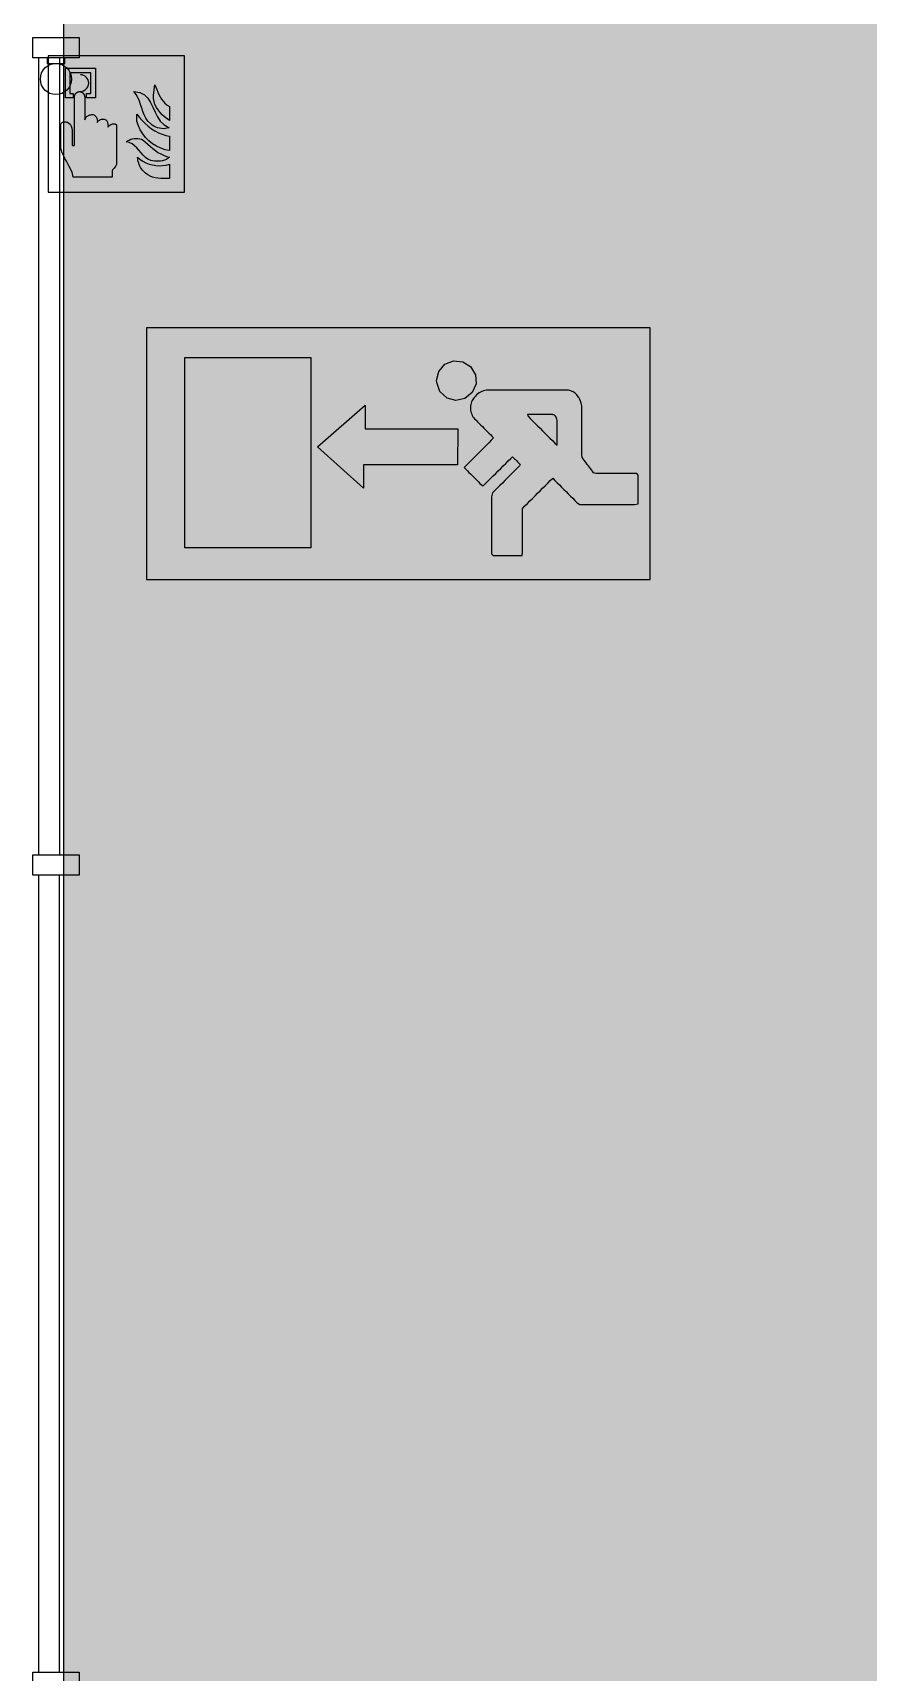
# Model space of a CAD drawing. Header units: metres. Extents: x 19 to 194, y 62 to 154.
# Drawn here: x 29.12 to 35.26, y 70.8 to 82.84 of the extents above; entities that cross this region are included whole.
import ezdxf

# ---------------------------------------------------------------- set-up
doc = ezdxf.new("R2010")
doc.units = ezdxf.units.M
doc.header["$MEASUREMENT"] = 0
doc.layers.add('ALL', color=7, linetype='Continuous')
doc.layers.add('ALL4', color=7, linetype='Continuous')

msp = doc.modelspace()

# ---------------------------------------------------------------- hatches: boundary and pattern name
at = {"layer": 'ALL4', "lineweight": 0, "true_color": 0xe6e6e6, "transparency": 33554687}
h = msp.add_hatch(color=254, dxfattribs=at)
h.dxf.hatch_style = 1
h.paths.add_polyline_path([(181.2945, 128.8704), (187.0549, 128.8704), (187.0549, 139.3912), (29.3495, 139.4008), (29.3495, 127.8507), (32.7796, 127.8507), (32.7295, 82.9907), (29.3495, 82.9907), (29.3495, 69.8204), (187.0545, 69.8204), (187.0545, 83.1151), (181.2945, 83.1151)])

# ---------------------------------------------------------------- linework, layer by layer
at = {"layer": 'ALL', "color": 18, "lineweight": 25, "true_color": 0x000000}
for points in [[(29.465, 82.8003), (29.465, 82.6503), (29.125, 82.6503), (29.125, 82.8003)], [(29.36, 82.6503), (29.23, 82.6503), (29.23, 82.6103), (29.36, 82.6103)], [(29.465, 76.8003), (29.465, 76.6503), (29.125, 76.6503), (29.125, 76.8003)], [(29.1249, 70.8003), (29.4649, 70.8003), (29.4649, 70.6503), (29.1249, 70.6503)]]:
    msp.add_lwpolyline(points, close=True, dxfattribs=at)
for points in [[(29.17, 76.8003), (29.17, 82.6503)], [(29.32, 82.6503), (29.32, 76.8003)], [(29.1699, 70.8003), (29.1699, 76.6503)], [(29.3199, 76.6503), (29.3199, 70.8003)]]:
    msp.add_lwpolyline(points, dxfattribs=at)
at = {"layer": 'ALL', "color": 1, "lineweight": 25}
msp.add_lwpolyline([(29.7389, 82.6655), (29.2389, 82.6655), (29.2389, 81.6655), (30.2389, 81.6655)], dxfattribs=at)
for points in [[(29.2389, 81.6655), (30.2389, 81.6655), (30.2389, 82.6655), (29.2389, 82.6655)], [(29.4215, 82.3566), (29.3648, 82.3566), (29.3648, 82.5762), (29.5844, 82.5762), (29.5844, 82.3566), (29.5202, 82.3566), (29.5202, 82.3897), (29.5513, 82.3897), (29.5513, 82.5424), (29.3979, 82.5424), (29.3979, 82.3897), (29.4215, 82.3897), (29.4215, 82.3566)], [(30.111, 82.2033), (30.0933, 82.2179), (30.0757, 82.2335), (30.0596, 82.2506), (30.045, 82.2688), (30.0326, 82.288), (30.0222, 82.3087), (30.0154, 82.3305), (30.0118, 82.3534), (30.0118, 82.3773), (30.0222, 82.4536), (30.0289, 82.4365), (30.0362, 82.4188), (30.0435, 82.4006), (30.0518, 82.383), (30.0611, 82.3653), (30.071, 82.3482), (30.0829, 82.3326), (30.0959, 82.3181), (30.1115, 82.3051), (30.1291, 82.2942), (30.1291, 82.1904), (30.111, 82.2033)], [(29.3298, 82.164), (29.3334, 82.1702), (29.3381, 82.1749), (29.3433, 82.1785), (29.3485, 82.1801), (29.3547, 82.1816), (29.361, 82.1816), (29.3677, 82.1811), (29.3734, 82.1801), (29.3796, 82.179), (29.3989, 82.165), (29.4077, 82.1505), (29.4124, 82.1349), (29.4134, 82.1188), (29.415, 82.011), (29.417, 82.0081), (29.4279, 82.0081), (29.4305, 82.011), (29.4305, 82.3616), (29.4306, 82.3637), (29.4307, 82.3658), (29.431, 82.3679), (29.4313, 82.37), (29.4317, 82.3721), (29.4323, 82.3741), (29.4329, 82.3761), (29.4336, 82.378), (29.4344, 82.38), (29.4353, 82.3818), (29.4363, 82.3837), (29.4373, 82.3854), (29.4385, 82.3871), (29.4397, 82.3888), (29.441, 82.3903), (29.4423, 82.3918), (29.4437, 82.3932), (29.4452, 82.3946), (29.4468, 82.3958), (29.4484, 82.397), (29.45, 82.3981), (29.4517, 82.399), (29.4535, 82.3999), (29.4553, 82.4007), (29.4571, 82.4014), (29.4589, 82.402), (29.4608, 82.4024), (29.4627, 82.4028), (29.4646, 82.4031), (29.4665, 82.4032), (29.4684, 82.4033), (29.4703, 82.4032), (29.4723, 82.4031), (29.4742, 82.4028), (29.4761, 82.4024), (29.4779, 82.402), (29.4798, 82.4014), (29.4816, 82.4007), (29.4834, 82.3999), (29.4851, 82.399), (29.4868, 82.3981), (29.4885, 82.397), (29.4901, 82.3958), (29.4916, 82.3946), (29.4931, 82.3932), (29.4945, 82.3918), (29.4959, 82.3903), (29.4972, 82.3888), (29.4984, 82.3871), (29.4995, 82.3854), (29.5006, 82.3837), (29.5016, 82.3818), (29.5025, 82.38), (29.5033, 82.378), (29.504, 82.3761), (29.5046, 82.3741), (29.5051, 82.3721), (29.5056, 82.37), (29.5059, 82.3679), (29.5061, 82.3658), (29.5063, 82.3637), (29.5063, 82.3616), (29.5063, 82.3613), (29.5063, 82.1974), (29.5146, 82.2133), (29.5198, 82.218), (29.5255, 82.2221), (29.538, 82.2294), (29.5448, 82.232), (29.5515, 82.2336), (29.5583, 82.2346), (29.5655, 82.2346), (29.5723, 82.233), (29.578, 82.2304), (29.5827, 82.2268), (29.5863, 82.2226), (29.5899, 82.218), (29.593, 82.2128), (29.5951, 82.2076), (29.5967, 82.2024), (29.5982, 82.1967), (29.5993, 82.1905), (29.5983, 82.1778), (29.605, 82.1889), (29.6107, 82.1925), (29.6169, 82.1962), (29.6232, 82.1988), (29.6299, 82.2008), (29.6367, 82.2019), (29.6434, 82.2024), (29.6496, 82.2008), (29.6564, 82.1988), (29.6621, 82.1951), (29.6668, 82.192), (29.6699, 82.1879), (29.672, 82.1837), (29.6735, 82.179), (29.6746, 82.1744), (29.6756, 82.1697), (29.6761, 82.1645), (29.6772, 82.1593), (29.6782, 82.1546), (29.6766, 82.1424), (29.6844, 82.1531), (29.6896, 82.1562), (29.6948, 82.1593), (29.7005, 82.1624), (29.7057, 82.165), (29.7114, 82.1666), (29.7171, 82.1676), (29.7228, 82.1676), (29.7291, 82.1666), (29.7389, 82.1595), (29.74, 81.871), (29.7389, 81.8686), (29.7343, 81.8582), (29.7286, 81.8485), (29.7223, 81.8405), (29.7171, 81.8361), (29.713, 81.8316), (29.7099, 81.8267), (29.7083, 81.8215), (29.7083, 81.7751), (29.4218, 81.7751), (29.4133, 81.813), (29.3926, 81.853), (29.3719, 81.8935), (29.361, 81.9132), (29.35, 81.9334), (29.3397, 81.9532), (29.3298, 81.9877)], [(29.8664, 82.4048), (29.9111, 82.3975), (29.9448, 82.3804), (29.9702, 82.355), (29.9905, 82.3243), (30.0071, 82.2901), (30.0227, 82.2537), (30.0398, 82.2189), (30.0611, 82.1862), (30.0891, 82.1587), (30.126, 82.1384), (30.1125, 82.1343), (30.0985, 82.1317), (30.0839, 82.1312), (30.0699, 82.1322), (30.0554, 82.1348), (30.0414, 82.1384), (30.0279, 82.1436), (30.0144, 82.1504), (30.0024, 82.1577), (29.991, 82.166), (29.9702, 82.1862), (29.9547, 82.208), (29.9422, 82.2319), (29.9323, 82.2568), (29.9246, 82.2828), (29.9162, 82.3087), (29.9079, 82.3342), (29.897, 82.3591), (29.8835, 82.383), (29.8664, 82.4048)], [(30.1291, 82.0776), (30.1291, 81.9701), (30.0969, 81.9769), (30.0648, 81.9878), (30.0341, 82.0028), (30.005, 82.021), (29.978, 82.0423), (29.9536, 82.0667), (29.9324, 82.0932), (29.9142, 82.1223), (29.9002, 82.1529), (29.8903, 82.1851), (29.8903, 82.237), (29.909, 82.2131), (29.9292, 82.1908), (29.9505, 82.1695), (29.9729, 82.1493), (29.9967, 82.1311), (30.0217, 82.115), (30.0476, 82.1015), (30.0741, 82.0906), (30.1011, 82.0823), (30.1291, 82.0776)], [(29.9199, 81.9545), (29.9044, 81.9727), (29.8888, 81.9903), (29.8727, 82.0064), (29.8545, 82.0199), (29.8337, 82.0293), (29.8109, 82.0339), (29.8208, 82.0417), (29.8322, 82.048), (29.8441, 82.0532), (29.8566, 82.0568), (29.8701, 82.0594), (29.8836, 82.0599), (29.8971, 82.0594), (29.9106, 82.0568), (29.923, 82.0532), (29.9355, 82.048), (29.9532, 82.0324), (29.9703, 82.0168), (29.9885, 82.0007), (30.0066, 81.9857), (30.0253, 81.9711), (30.0445, 81.9576), (30.0648, 81.9457), (30.085, 81.9358), (30.1069, 81.928), (30.1292, 81.9233), (30.1183, 81.914), (30.1058, 81.9062), (30.0923, 81.9005), (30.0783, 81.8963), (30.0638, 81.8932), (30.0492, 81.8922), (30.0342, 81.8922), (30.0196, 81.8932), (30.0051, 81.8958), (29.9911, 81.8989), (29.9703, 81.9078), (29.9521, 81.9208), (29.9355, 81.9363), (29.9199, 81.9545)], [(30.005, 81.7762), (29.9863, 81.7835), (29.9692, 81.7923), (29.9531, 81.8042), (29.9391, 81.8188), (29.9302, 81.8276), (29.923, 81.8369), (29.9167, 81.8468), (29.911, 81.8572), (29.9064, 81.8681), (29.9027, 81.879), (29.9001, 81.8899), (29.8975, 81.9013), (29.8955, 81.9117), (29.8939, 81.9226), (29.9131, 81.906), (29.9339, 81.8925), (29.9557, 81.8805), (29.9791, 81.8717), (30.0035, 81.8655), (30.0284, 81.8613), (30.0533, 81.8598), (30.0787, 81.8613), (30.1042, 81.8644), (30.1291, 81.8707), (30.1291, 81.7668), (30.1078, 81.7658), (30.086, 81.7658), (30.0647, 81.7663), (30.044, 81.7679), (30.0242, 81.7715), (30.005, 81.7762)]]:
    msp.add_lwpolyline(points, close=True, dxfattribs=at)
at = {"layer": 'ALL', "color": 4, "lineweight": 25}
for points in [[(29.9609, 80.6702), (29.9609, 78.8208), (33.6597, 78.8208), (33.6597, 80.6702)], [(31.1674, 79.0539), (30.2419, 79.0539), (30.2419, 80.451), (31.1674, 80.451)], [(32.0903, 80.2827), (32.1063, 80.3492), (32.1515, 80.4015), (32.2141, 80.4269), (32.2835, 80.4207), (32.3403, 80.3848), (32.3758, 80.3247), (32.38, 80.2588), (32.3526, 80.1951), (32.2969, 80.1502), (32.2322, 80.137), (32.1674, 80.1541), (32.1144, 80.2025), (32.0912, 80.2669)], [(32.4678, 80.2124), (32.4678, 80.2124), (32.4565, 80.2113), (32.4452, 80.2092), (32.434, 80.2061), (32.423, 80.202), (32.4123, 80.197), (32.4021, 80.1911), (32.3925, 80.1844), (32.3835, 80.1769), (32.3752, 80.1688), (32.3677, 80.1601), (32.3613, 80.1513), (32.3561, 80.1433), (32.3514, 80.1348), (32.3473, 80.1258), (32.344, 80.1162), (32.3414, 80.1063), (32.3397, 80.096), (32.3389, 80.0856), (32.339, 80.0751), (32.34, 80.0646), (32.3419, 80.0543), (32.3447, 80.0443), (32.3483, 80.0347), (32.3526, 80.0256), (32.3576, 80.017), (32.3632, 80.009), (32.3692, 80.0017), (32.38, 79.9908), (32.3917, 79.9791), (32.4034, 79.9673), (32.4151, 79.9556), (32.4269, 79.9439), (32.4386, 79.9321), (32.4503, 79.9204), (32.4621, 79.9087), (32.4738, 79.8969), (32.4855, 79.8852), (32.4973, 79.8735), (32.509, 79.8617), (32.4924, 79.8438), (32.4741, 79.8256), (32.4559, 79.8073), (32.4376, 79.789), (32.4193, 79.7708), (32.4011, 79.7525), (32.3828, 79.7343), (32.3646, 79.716), (32.3463, 79.6977), (32.328, 79.6795), (32.3098, 79.6612), (32.2934, 79.6434), (32.305, 79.6318), (32.3166, 79.6202), (32.3281, 79.6086), (32.3397, 79.597), (32.3513, 79.5855), (32.3629, 79.5739), (32.3744, 79.5623), (32.386, 79.5507), (32.3976, 79.5392), (32.4092, 79.5276), (32.4208, 79.516), (32.4336, 79.5099), (32.4518, 79.5282), (32.4701, 79.5464), (32.4884, 79.5647), (32.5066, 79.583), (32.5249, 79.6012), (32.5432, 79.6195), (32.5614, 79.6378), (32.5797, 79.656), (32.598, 79.6743), (32.6162, 79.6926), (32.6345, 79.7108), (32.6487, 79.722), (32.6538, 79.717), (32.6588, 79.712), (32.6638, 79.7069), (32.6688, 79.7019), (32.6739, 79.6969), (32.6789, 79.6919), (32.6839, 79.6868), (32.6889, 79.6818), (32.694, 79.6768), (32.699, 79.6717), (32.704, 79.6667), (32.6993, 79.6562), (32.6813, 79.6382), (32.6633, 79.6202), (32.6453, 79.6022), (32.6273, 79.5842), (32.6093, 79.5662), (32.5913, 79.5482), (32.5733, 79.5302), (32.5553, 79.5122), (32.5373, 79.4942), (32.5194, 79.4763), (32.5014, 79.4583), (32.4932, 79.4293), (32.4932, 79.3912), (32.4932, 79.353), (32.4932, 79.3149), (32.4932, 79.2767), (32.4932, 79.2386), (32.4932, 79.2004), (32.4932, 79.1623), (32.4932, 79.1241), (32.4932, 79.086), (32.4932, 79.0478), (32.4932, 79.0097), (32.506, 78.9969), (32.5253, 78.9969), (32.5445, 78.9969), (32.5638, 78.9969), (32.5831, 78.9969), (32.6024, 78.9969), (32.6217, 78.9969), (32.641, 78.9969), (32.6603, 78.9969), (32.6796, 78.9969), (32.6989, 78.9969), (32.7182, 78.9969), (32.7223, 79.0198), (32.7223, 79.0491), (32.7223, 79.0784), (32.7223, 79.1077), (32.7223, 79.137), (32.7223, 79.1663), (32.7223, 79.1956), (32.7223, 79.2249), (32.7223, 79.2542), (32.7223, 79.2835), (32.7223, 79.3128), (32.7223, 79.3422), (32.7391, 79.3618), (32.7577, 79.3803), (32.7763, 79.3989), (32.7949, 79.4175), (32.8135, 79.4361), (32.832, 79.4547), (32.8506, 79.4733), (32.8692, 79.4918), (32.8878, 79.5104), (32.9064, 79.529), (32.925, 79.5476), (32.9435, 79.5653), (32.9598, 79.549), (32.9762, 79.5327), (32.9925, 79.5163), (33.0088, 79.5), (33.0252, 79.4837), (33.0415, 79.4673), (33.0578, 79.451), (33.0742, 79.4347), (33.0905, 79.4183), (33.1068, 79.402), (33.1232, 79.3857), (33.1424, 79.3717), (33.1789, 79.3717), (33.2154, 79.3717), (33.2518, 79.3717), (33.2883, 79.3717), (33.3248, 79.3717), (33.3613, 79.3717), (33.3978, 79.3717), (33.4343, 79.3717), (33.4708, 79.3717), (33.5072, 79.3717), (33.5437, 79.3717), (33.5706, 79.3768), (33.5706, 79.3961), (33.5706, 79.4154), (33.5706, 79.4347), (33.5706, 79.4539), (33.5706, 79.4732), (33.5706, 79.4925), (33.5706, 79.5118), (33.5706, 79.5311), (33.5706, 79.5504), (33.5706, 79.5697), (33.5706, 79.589), (33.5601, 79.6009), (33.5329, 79.6009), (33.5057, 79.6009), (33.4784, 79.6009), (33.4512, 79.6009), (33.4239, 79.6009), (33.3967, 79.6009), (33.3695, 79.6009), (33.3422, 79.6009), (33.315, 79.6009), (33.2877, 79.6009), (33.2605, 79.6009), (33.2431, 79.606), (33.2355, 79.6162), (33.2279, 79.6263), (33.2202, 79.6365), (33.2126, 79.6467), (33.205, 79.6569), (33.1973, 79.667), (33.1897, 79.6772), (33.1821, 79.6874), (33.1745, 79.6976), (33.1668, 79.7077), (33.1592, 79.7179), (33.1563, 79.7419), (33.1563, 79.7741), (33.1563, 79.8064), (33.1563, 79.8386), (33.1563, 79.8709), (33.1563, 79.9032), (33.1563, 79.9354), (33.1563, 79.9677), (33.1563, 79.9999), (33.1563, 80.0322), (33.1563, 80.0645), (33.1563, 80.0967), (33.1534, 80.1157), (33.1484, 80.1299), (33.1422, 80.1437), (33.1348, 80.1568), (33.1264, 80.1693), (33.1207, 80.1765), (33.1147, 80.1828), (33.1081, 80.1887), (33.101, 80.194), (33.0934, 80.1988), (33.0854, 80.2028), (33.0771, 80.2062), (33.0686, 80.2089), (33.06, 80.2108), (33.0513, 80.212), (33.0428, 80.2124), (32.9992, 80.2124), (32.9509, 80.2124), (32.9026, 80.2124), (32.8543, 80.2124), (32.806, 80.2124), (32.7576, 80.2124), (32.7093, 80.2124), (32.661, 80.2124), (32.6127, 80.2124), (32.5644, 80.2124), (32.5161, 80.2124)], [(31.5652, 80.1012), (31.5652, 79.9286), (32.2454, 79.9278), (32.2448, 79.6641), (31.5544, 79.6641), (31.5544, 79.4915), (31.2149, 79.7963)], [(32.9431, 80.0321), (32.9431, 80.0321), (32.9276, 80.0321), (32.9121, 80.0321), (32.8966, 80.0321), (32.8811, 80.0321), (32.8656, 80.0321), (32.8502, 80.0321), (32.8347, 80.0321), (32.8192, 80.0321), (32.8037, 80.0321), (32.7882, 80.0321), (32.7727, 80.0321), (32.7572, 80.0321), (32.7596, 80.0225), (32.7777, 80.0043), (32.7958, 79.9862), (32.814, 79.9681), (32.8321, 79.9499), (32.8503, 79.9318), (32.8684, 79.9136), (32.8865, 79.8955), (32.9047, 79.8774), (32.9228, 79.8592), (32.9409, 79.8411), (32.9591, 79.823), (32.9761, 79.8069), (32.9761, 79.8221), (32.9761, 79.8373), (32.9761, 79.8524), (32.9761, 79.8676), (32.9761, 79.8828), (32.9761, 79.898), (32.9761, 79.9131), (32.9761, 79.9283), (32.9761, 79.9435), (32.9761, 79.9587), (32.9761, 79.9738), (32.9761, 79.989), (32.9745, 79.9995), (32.9714, 80.0067), (32.9678, 80.0135), (32.9636, 80.0201), (32.961, 80.0237), (32.9598, 80.025), (32.9584, 80.0263), (32.957, 80.0275), (32.9554, 80.0285), (32.9538, 80.0295), (32.9521, 80.0303), (32.9503, 80.0309), (32.9485, 80.0315), (32.9467, 80.0318), (32.9449, 80.032)]]:
    msp.add_lwpolyline(points, close=True, dxfattribs=at)
at = {"layer": 'ALL', "color": 18, "lineweight": 25, "true_color": 0x000000}
msp.add_circle((29.295, 82.496), 0.1143, dxfattribs=at)
at = {"layer": 'ALL', "color": 1, "lineweight": 25}
msp.add_arc((29.4746, 82.4663), 0.061, -90, 90, dxfattribs=at)
msp.add_arc((29.4746, 82.4663), 0.061, -90, 90, dxfattribs=at)
at = {"layer": 'ALL4', "color": 254, "lineweight": 0, "true_color": 0xe6e6e6, "transparency": 33554687}
msp.add_lwpolyline([(181.2945, 128.8704), (187.0549, 128.8704), (187.0549, 139.3912), (29.3495, 139.4008), (29.3495, 127.8507), (32.7796, 127.8507), (32.7295, 82.9907), (29.3495, 82.9907), (29.3495, 69.8204), (187.0545, 69.8204), (187.0545, 83.1151), (181.2945, 83.1151)], close=True, dxfattribs=at)
at = {"layer": 'ALL4', "color": 254, "lineweight": 25, "true_color": 0xe6e6e6}
msp.add_lwpolyline([(181.2945, 128.8704), (187.0549, 128.8704), (187.0549, 139.3912), (29.3495, 139.4008), (29.3495, 127.8507), (32.7796, 127.8507), (32.7295, 82.9907), (29.3495, 82.9907), (29.3495, 69.8204), (187.0545, 69.8204), (187.0545, 83.1151), (181.2945, 83.1151)], close=True, dxfattribs=at)
at = {"layer": 'ALL4', "color": 18, "lineweight": 25, "true_color": 0x000000}
for points in [[(29.465, 82.8003), (29.465, 82.6503), (29.125, 82.6503), (29.125, 82.8003)], [(29.36, 82.6503), (29.23, 82.6503), (29.23, 82.6103), (29.36, 82.6103)], [(29.465, 76.8003), (29.465, 76.6503), (29.125, 76.6503), (29.125, 76.8003)], [(29.1249, 70.8003), (29.4649, 70.8003), (29.4649, 70.6503), (29.1249, 70.6503)]]:
    msp.add_lwpolyline(points, close=True, dxfattribs=at)
for points in [[(29.17, 76.8003), (29.17, 82.6503)], [(29.32, 82.6503), (29.32, 76.8003)], [(29.1699, 70.8003), (29.1699, 76.6503)], [(29.3199, 76.6503), (29.3199, 70.8003)]]:
    msp.add_lwpolyline(points, dxfattribs=at)
at = {"layer": 'ALL4', "color": 1, "lineweight": 25}
msp.add_lwpolyline([(29.7389, 82.6655), (29.2389, 82.6655), (29.2389, 81.6655), (30.2389, 81.6655)], dxfattribs=at)
for points in [[(29.2389, 81.6655), (30.2389, 81.6655), (30.2389, 82.6655), (29.2389, 82.6655)], [(29.4215, 82.3566), (29.3648, 82.3566), (29.3648, 82.5762), (29.5844, 82.5762), (29.5844, 82.3566), (29.5202, 82.3566), (29.5202, 82.3897), (29.5513, 82.3897), (29.5513, 82.5424), (29.3979, 82.5424), (29.3979, 82.3897), (29.4215, 82.3897), (29.4215, 82.3566)], [(30.111, 82.2033), (30.0933, 82.2179), (30.0757, 82.2335), (30.0596, 82.2506), (30.045, 82.2688), (30.0326, 82.288), (30.0222, 82.3087), (30.0154, 82.3305), (30.0118, 82.3534), (30.0118, 82.3773), (30.0222, 82.4536), (30.0289, 82.4365), (30.0362, 82.4188), (30.0435, 82.4006), (30.0518, 82.383), (30.0611, 82.3653), (30.071, 82.3482), (30.0829, 82.3326), (30.0959, 82.3181), (30.1115, 82.3051), (30.1291, 82.2942), (30.1291, 82.1904), (30.111, 82.2033)], [(29.3298, 82.164), (29.3334, 82.1702), (29.3381, 82.1749), (29.3433, 82.1785), (29.3485, 82.1801), (29.3547, 82.1816), (29.361, 82.1816), (29.3677, 82.1811), (29.3734, 82.1801), (29.3796, 82.179), (29.3989, 82.165), (29.4077, 82.1505), (29.4124, 82.1349), (29.4134, 82.1188), (29.415, 82.011), (29.417, 82.0081), (29.4279, 82.0081), (29.4305, 82.011), (29.4305, 82.3616), (29.4306, 82.3637), (29.4307, 82.3658), (29.431, 82.3679), (29.4313, 82.37), (29.4317, 82.3721), (29.4323, 82.3741), (29.4329, 82.3761), (29.4336, 82.378), (29.4344, 82.38), (29.4353, 82.3818), (29.4363, 82.3837), (29.4373, 82.3854), (29.4385, 82.3871), (29.4397, 82.3888), (29.441, 82.3903), (29.4423, 82.3918), (29.4437, 82.3932), (29.4452, 82.3946), (29.4468, 82.3958), (29.4484, 82.397), (29.45, 82.3981), (29.4517, 82.399), (29.4535, 82.3999), (29.4553, 82.4007), (29.4571, 82.4014), (29.4589, 82.402), (29.4608, 82.4024), (29.4627, 82.4028), (29.4646, 82.4031), (29.4665, 82.4032), (29.4684, 82.4033), (29.4703, 82.4032), (29.4723, 82.4031), (29.4742, 82.4028), (29.4761, 82.4024), (29.4779, 82.402), (29.4798, 82.4014), (29.4816, 82.4007), (29.4834, 82.3999), (29.4851, 82.399), (29.4868, 82.3981), (29.4885, 82.397), (29.4901, 82.3958), (29.4916, 82.3946), (29.4931, 82.3932), (29.4945, 82.3918), (29.4959, 82.3903), (29.4972, 82.3888), (29.4984, 82.3871), (29.4995, 82.3854), (29.5006, 82.3837), (29.5016, 82.3818), (29.5025, 82.38), (29.5033, 82.378), (29.504, 82.3761), (29.5046, 82.3741), (29.5051, 82.3721), (29.5056, 82.37), (29.5059, 82.3679), (29.5061, 82.3658), (29.5063, 82.3637), (29.5063, 82.3616), (29.5063, 82.3613), (29.5063, 82.1974), (29.5146, 82.2133), (29.5198, 82.218), (29.5255, 82.2221), (29.538, 82.2294), (29.5448, 82.232), (29.5515, 82.2336), (29.5583, 82.2346), (29.5655, 82.2346), (29.5723, 82.233), (29.578, 82.2304), (29.5827, 82.2268), (29.5863, 82.2226), (29.5899, 82.218), (29.593, 82.2128), (29.5951, 82.2076), (29.5967, 82.2024), (29.5982, 82.1967), (29.5993, 82.1905), (29.5983, 82.1778), (29.605, 82.1889), (29.6107, 82.1925), (29.6169, 82.1962), (29.6232, 82.1988), (29.6299, 82.2008), (29.6367, 82.2019), (29.6434, 82.2024), (29.6496, 82.2008), (29.6564, 82.1988), (29.6621, 82.1951), (29.6668, 82.192), (29.6699, 82.1879), (29.672, 82.1837), (29.6735, 82.179), (29.6746, 82.1744), (29.6756, 82.1697), (29.6761, 82.1645), (29.6772, 82.1593), (29.6782, 82.1546), (29.6766, 82.1424), (29.6844, 82.1531), (29.6896, 82.1562), (29.6948, 82.1593), (29.7005, 82.1624), (29.7057, 82.165), (29.7114, 82.1666), (29.7171, 82.1676), (29.7228, 82.1676), (29.7291, 82.1666), (29.7389, 82.1595), (29.74, 81.871), (29.7389, 81.8686), (29.7343, 81.8582), (29.7286, 81.8485), (29.7223, 81.8405), (29.7171, 81.8361), (29.713, 81.8316), (29.7099, 81.8267), (29.7083, 81.8215), (29.7083, 81.7751), (29.4218, 81.7751), (29.4133, 81.813), (29.3926, 81.853), (29.3719, 81.8935), (29.361, 81.9132), (29.35, 81.9334), (29.3397, 81.9532), (29.3298, 81.9877)], [(29.8664, 82.4048), (29.9111, 82.3975), (29.9448, 82.3804), (29.9702, 82.355), (29.9905, 82.3243), (30.0071, 82.2901), (30.0227, 82.2537), (30.0398, 82.2189), (30.0611, 82.1862), (30.0891, 82.1587), (30.126, 82.1384), (30.1125, 82.1343), (30.0985, 82.1317), (30.0839, 82.1312), (30.0699, 82.1322), (30.0554, 82.1348), (30.0414, 82.1384), (30.0279, 82.1436), (30.0144, 82.1504), (30.0024, 82.1577), (29.991, 82.166), (29.9702, 82.1862), (29.9547, 82.208), (29.9422, 82.2319), (29.9323, 82.2568), (29.9246, 82.2828), (29.9162, 82.3087), (29.9079, 82.3342), (29.897, 82.3591), (29.8835, 82.383), (29.8664, 82.4048)], [(30.1291, 82.0776), (30.1291, 81.9701), (30.0969, 81.9769), (30.0648, 81.9878), (30.0341, 82.0028), (30.005, 82.021), (29.978, 82.0423), (29.9536, 82.0667), (29.9324, 82.0932), (29.9142, 82.1223), (29.9002, 82.1529), (29.8903, 82.1851), (29.8903, 82.237), (29.909, 82.2131), (29.9292, 82.1908), (29.9505, 82.1695), (29.9729, 82.1493), (29.9967, 82.1311), (30.0217, 82.115), (30.0476, 82.1015), (30.0741, 82.0906), (30.1011, 82.0823), (30.1291, 82.0776)], [(29.9199, 81.9545), (29.9044, 81.9727), (29.8888, 81.9903), (29.8727, 82.0064), (29.8545, 82.0199), (29.8337, 82.0293), (29.8109, 82.0339), (29.8208, 82.0417), (29.8322, 82.048), (29.8441, 82.0532), (29.8566, 82.0568), (29.8701, 82.0594), (29.8836, 82.0599), (29.8971, 82.0594), (29.9106, 82.0568), (29.923, 82.0532), (29.9355, 82.048), (29.9532, 82.0324), (29.9703, 82.0168), (29.9885, 82.0007), (30.0066, 81.9857), (30.0253, 81.9711), (30.0445, 81.9576), (30.0648, 81.9457), (30.085, 81.9358), (30.1069, 81.928), (30.1292, 81.9233), (30.1183, 81.914), (30.1058, 81.9062), (30.0923, 81.9005), (30.0783, 81.8963), (30.0638, 81.8932), (30.0492, 81.8922), (30.0342, 81.8922), (30.0196, 81.8932), (30.0051, 81.8958), (29.9911, 81.8989), (29.9703, 81.9078), (29.9521, 81.9208), (29.9355, 81.9363), (29.9199, 81.9545)], [(30.005, 81.7762), (29.9863, 81.7835), (29.9692, 81.7923), (29.9531, 81.8042), (29.9391, 81.8188), (29.9302, 81.8276), (29.923, 81.8369), (29.9167, 81.8468), (29.911, 81.8572), (29.9064, 81.8681), (29.9027, 81.879), (29.9001, 81.8899), (29.8975, 81.9013), (29.8955, 81.9117), (29.8939, 81.9226), (29.9131, 81.906), (29.9339, 81.8925), (29.9557, 81.8805), (29.9791, 81.8717), (30.0035, 81.8655), (30.0284, 81.8613), (30.0533, 81.8598), (30.0787, 81.8613), (30.1042, 81.8644), (30.1291, 81.8707), (30.1291, 81.7668), (30.1078, 81.7658), (30.086, 81.7658), (30.0647, 81.7663), (30.044, 81.7679), (30.0242, 81.7715), (30.005, 81.7762)]]:
    msp.add_lwpolyline(points, close=True, dxfattribs=at)
at = {"layer": 'ALL4', "color": 4, "lineweight": 25}
for points in [[(29.9609, 80.6702), (29.9609, 78.8208), (33.6597, 78.8208), (33.6597, 80.6702)], [(31.1674, 79.0539), (30.2419, 79.0539), (30.2419, 80.451), (31.1674, 80.451)], [(32.0903, 80.2827), (32.1063, 80.3492), (32.1515, 80.4015), (32.2141, 80.4269), (32.2835, 80.4207), (32.3403, 80.3848), (32.3758, 80.3247), (32.38, 80.2588), (32.3526, 80.1951), (32.2969, 80.1502), (32.2322, 80.137), (32.1674, 80.1541), (32.1144, 80.2025), (32.0912, 80.2669)], [(32.4678, 80.2124), (32.4678, 80.2124), (32.4565, 80.2113), (32.4452, 80.2092), (32.434, 80.2061), (32.423, 80.202), (32.4123, 80.197), (32.4021, 80.1911), (32.3925, 80.1844), (32.3835, 80.1769), (32.3752, 80.1688), (32.3677, 80.1601), (32.3613, 80.1513), (32.3561, 80.1433), (32.3514, 80.1348), (32.3473, 80.1258), (32.344, 80.1162), (32.3414, 80.1063), (32.3397, 80.096), (32.3389, 80.0856), (32.339, 80.0751), (32.34, 80.0646), (32.3419, 80.0543), (32.3447, 80.0443), (32.3483, 80.0347), (32.3526, 80.0256), (32.3576, 80.017), (32.3632, 80.009), (32.3692, 80.0017), (32.38, 79.9908), (32.3917, 79.9791), (32.4034, 79.9673), (32.4151, 79.9556), (32.4269, 79.9439), (32.4386, 79.9321), (32.4503, 79.9204), (32.4621, 79.9087), (32.4738, 79.8969), (32.4855, 79.8852), (32.4973, 79.8735), (32.509, 79.8617), (32.4924, 79.8438), (32.4741, 79.8256), (32.4559, 79.8073), (32.4376, 79.789), (32.4193, 79.7708), (32.4011, 79.7525), (32.3828, 79.7343), (32.3646, 79.716), (32.3463, 79.6977), (32.328, 79.6795), (32.3098, 79.6612), (32.2934, 79.6434), (32.305, 79.6318), (32.3166, 79.6202), (32.3281, 79.6086), (32.3397, 79.597), (32.3513, 79.5855), (32.3629, 79.5739), (32.3744, 79.5623), (32.386, 79.5507), (32.3976, 79.5392), (32.4092, 79.5276), (32.4208, 79.516), (32.4336, 79.5099), (32.4518, 79.5282), (32.4701, 79.5464), (32.4884, 79.5647), (32.5066, 79.583), (32.5249, 79.6012), (32.5432, 79.6195), (32.5614, 79.6378), (32.5797, 79.656), (32.598, 79.6743), (32.6162, 79.6926), (32.6345, 79.7108), (32.6487, 79.722), (32.6538, 79.717), (32.6588, 79.712), (32.6638, 79.7069), (32.6688, 79.7019), (32.6739, 79.6969), (32.6789, 79.6919), (32.6839, 79.6868), (32.6889, 79.6818), (32.694, 79.6768), (32.699, 79.6717), (32.704, 79.6667), (32.6993, 79.6562), (32.6813, 79.6382), (32.6633, 79.6202), (32.6453, 79.6022), (32.6273, 79.5842), (32.6093, 79.5662), (32.5913, 79.5482), (32.5733, 79.5302), (32.5553, 79.5122), (32.5373, 79.4942), (32.5194, 79.4763), (32.5014, 79.4583), (32.4932, 79.4293), (32.4932, 79.3912), (32.4932, 79.353), (32.4932, 79.3149), (32.4932, 79.2767), (32.4932, 79.2386), (32.4932, 79.2004), (32.4932, 79.1623), (32.4932, 79.1241), (32.4932, 79.086), (32.4932, 79.0478), (32.4932, 79.0097), (32.506, 78.9969), (32.5253, 78.9969), (32.5445, 78.9969), (32.5638, 78.9969), (32.5831, 78.9969), (32.6024, 78.9969), (32.6217, 78.9969), (32.641, 78.9969), (32.6603, 78.9969), (32.6796, 78.9969), (32.6989, 78.9969), (32.7182, 78.9969), (32.7223, 79.0198), (32.7223, 79.0491), (32.7223, 79.0784), (32.7223, 79.1077), (32.7223, 79.137), (32.7223, 79.1663), (32.7223, 79.1956), (32.7223, 79.2249), (32.7223, 79.2542), (32.7223, 79.2835), (32.7223, 79.3128), (32.7223, 79.3422), (32.7391, 79.3618), (32.7577, 79.3803), (32.7763, 79.3989), (32.7949, 79.4175), (32.8135, 79.4361), (32.832, 79.4547), (32.8506, 79.4733), (32.8692, 79.4918), (32.8878, 79.5104), (32.9064, 79.529), (32.925, 79.5476), (32.9435, 79.5653), (32.9598, 79.549), (32.9762, 79.5327), (32.9925, 79.5163), (33.0088, 79.5), (33.0252, 79.4837), (33.0415, 79.4673), (33.0578, 79.451), (33.0742, 79.4347), (33.0905, 79.4183), (33.1068, 79.402), (33.1232, 79.3857), (33.1424, 79.3717), (33.1789, 79.3717), (33.2154, 79.3717), (33.2518, 79.3717), (33.2883, 79.3717), (33.3248, 79.3717), (33.3613, 79.3717), (33.3978, 79.3717), (33.4343, 79.3717), (33.4708, 79.3717), (33.5072, 79.3717), (33.5437, 79.3717), (33.5706, 79.3768), (33.5706, 79.3961), (33.5706, 79.4154), (33.5706, 79.4347), (33.5706, 79.4539), (33.5706, 79.4732), (33.5706, 79.4925), (33.5706, 79.5118), (33.5706, 79.5311), (33.5706, 79.5504), (33.5706, 79.5697), (33.5706, 79.589), (33.5601, 79.6009), (33.5329, 79.6009), (33.5057, 79.6009), (33.4784, 79.6009), (33.4512, 79.6009), (33.4239, 79.6009), (33.3967, 79.6009), (33.3695, 79.6009), (33.3422, 79.6009), (33.315, 79.6009), (33.2877, 79.6009), (33.2605, 79.6009), (33.2431, 79.606), (33.2355, 79.6162), (33.2279, 79.6263), (33.2202, 79.6365), (33.2126, 79.6467), (33.205, 79.6569), (33.1973, 79.667), (33.1897, 79.6772), (33.1821, 79.6874), (33.1745, 79.6976), (33.1668, 79.7077), (33.1592, 79.7179), (33.1563, 79.7419), (33.1563, 79.7741), (33.1563, 79.8064), (33.1563, 79.8386), (33.1563, 79.8709), (33.1563, 79.9032), (33.1563, 79.9354), (33.1563, 79.9677), (33.1563, 79.9999), (33.1563, 80.0322), (33.1563, 80.0645), (33.1563, 80.0967), (33.1534, 80.1157), (33.1484, 80.1299), (33.1422, 80.1437), (33.1348, 80.1568), (33.1264, 80.1693), (33.1207, 80.1765), (33.1147, 80.1828), (33.1081, 80.1887), (33.101, 80.194), (33.0934, 80.1988), (33.0854, 80.2028), (33.0771, 80.2062), (33.0686, 80.2089), (33.06, 80.2108), (33.0513, 80.212), (33.0428, 80.2124), (32.9992, 80.2124), (32.9509, 80.2124), (32.9026, 80.2124), (32.8543, 80.2124), (32.806, 80.2124), (32.7576, 80.2124), (32.7093, 80.2124), (32.661, 80.2124), (32.6127, 80.2124), (32.5644, 80.2124), (32.5161, 80.2124)], [(31.5652, 80.1012), (31.5652, 79.9286), (32.2454, 79.9278), (32.2448, 79.6641), (31.5544, 79.6641), (31.5544, 79.4915), (31.2149, 79.7963)], [(32.9431, 80.0321), (32.9431, 80.0321), (32.9276, 80.0321), (32.9121, 80.0321), (32.8966, 80.0321), (32.8811, 80.0321), (32.8656, 80.0321), (32.8502, 80.0321), (32.8347, 80.0321), (32.8192, 80.0321), (32.8037, 80.0321), (32.7882, 80.0321), (32.7727, 80.0321), (32.7572, 80.0321), (32.7596, 80.0225), (32.7777, 80.0043), (32.7958, 79.9862), (32.814, 79.9681), (32.8321, 79.9499), (32.8503, 79.9318), (32.8684, 79.9136), (32.8865, 79.8955), (32.9047, 79.8774), (32.9228, 79.8592), (32.9409, 79.8411), (32.9591, 79.823), (32.9761, 79.8069), (32.9761, 79.8221), (32.9761, 79.8373), (32.9761, 79.8524), (32.9761, 79.8676), (32.9761, 79.8828), (32.9761, 79.898), (32.9761, 79.9131), (32.9761, 79.9283), (32.9761, 79.9435), (32.9761, 79.9587), (32.9761, 79.9738), (32.9761, 79.989), (32.9745, 79.9995), (32.9714, 80.0067), (32.9678, 80.0135), (32.9636, 80.0201), (32.961, 80.0237), (32.9598, 80.025), (32.9584, 80.0263), (32.957, 80.0275), (32.9554, 80.0285), (32.9538, 80.0295), (32.9521, 80.0303), (32.9503, 80.0309), (32.9485, 80.0315), (32.9467, 80.0318), (32.9449, 80.032)]]:
    msp.add_lwpolyline(points, close=True, dxfattribs=at)
at = {"layer": 'ALL4', "color": 18, "lineweight": 25, "true_color": 0x000000}
msp.add_circle((29.295, 82.496), 0.1143, dxfattribs=at)
at = {"layer": 'ALL4', "color": 1, "lineweight": 25}
msp.add_arc((29.4746, 82.4663), 0.061, -90, 90, dxfattribs=at)
msp.add_arc((29.4746, 82.4663), 0.061, -90, 90, dxfattribs=at)

doc.saveas('drawing.dxf')
